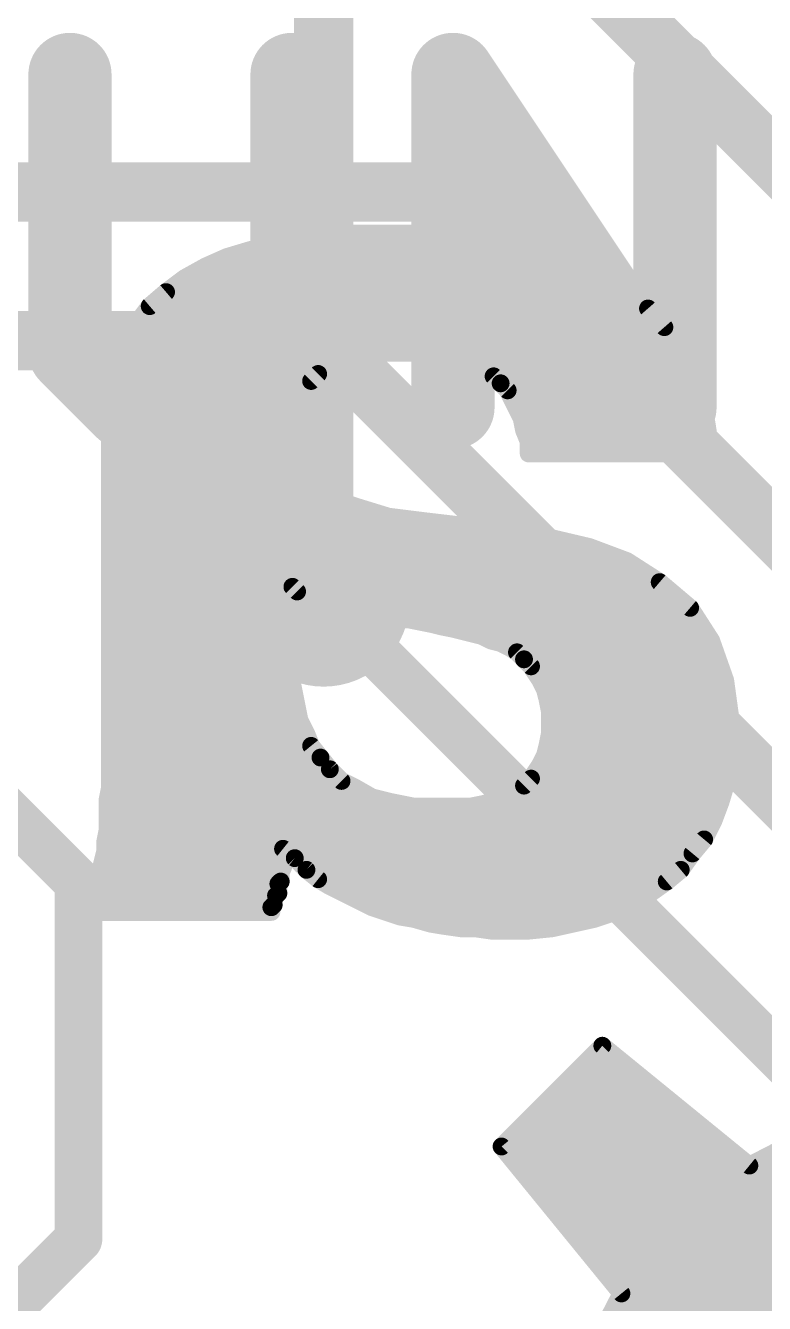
# Model space of a CAD drawing. Extents: x -11.6 to 46, y -5.8 to 74.7.
# Drawn here: x 21.11 to 24.27, y 44.3 to 49.77 of the extents above; entities that cross this region are included whole.
import ezdxf

# ---------------------------------------------------------------- set-up
doc = ezdxf.new("R2010")
doc.units = 0
for name, color, linetype in [('1', 12, 'CONTINUOUS'), ('16', 132, 'CONTINUOUS'), ('18', 110, 'CONTINUOUS'), ('21', 41, 'CONTINUOUS'), ('22', 40, 'CONTINUOUS')]:
    doc.layers.add(name, color=color, linetype=linetype)

# ---------------------------------------------------------------- blocks, each defined once
blk = doc.blocks.new('ROUNDV')
at = {"const_width": 0.5}
blk.add_lwpolyline([(0, -0.25, 1), (0, 0.25, 1), (0, -0.25)], format="xyb", dxfattribs=at)

msp = doc.modelspace()

# ---------------------------------------------------------------- linework, layer by layer
at = {"layer": '1'}
for points, const_width in [([(23.1775, 50.3238), (25.4, 48.1013)], 0.254), ([(20.7963, 49.0538), (22.86, 49.0538)], 0.254), ([(22.86, 49.0538), (26.1938, 45.72)], 0.254), ([(20.32, 48.4188), (22.3838, 48.4188)], 0.254), ([(22.3838, 48.4188), (25.7175, 45.085)], 0.254), ([(24.4475, 45.2438), (22.3838, 47.3075)], 0.2032)]:
    msp.add_lwpolyline(points, dxfattribs=dict(at, const_width=const_width))
for points, const_width in [([(22.9049, 49.0987, 1), (22.8151, 49.0088)], 0.127), ([(22.86, 48.9903, 1), (22.86, 49.1172)], 0.127), ([(22.4287, 48.4637, 1), (22.3388, 48.3738)], 0.127), ([(22.3838, 48.3553, 1), (22.3838, 48.4823)], 0.127), ([(22.4197, 47.3434, 1), (22.3478, 47.2716)], 0.1016)]:
    msp.add_lwpolyline(points, format="xyb", dxfattribs=dict(at, const_width=const_width))
at = {"layer": '16'}
for points, const_width in [([(22.3838, 47.3075), (22.3838, 54.8957)], 0.254), ([(20.32, 47.117), (21.336, 46.101)], 0.2032), ([(21.336, 46.101), (21.336, 44.577)], 0.2032), ([(21.336, 44.577), (19.939, 43.18)], 0.2032)]:
    msp.add_lwpolyline(points, dxfattribs=dict(at, const_width=const_width))
for points, const_width in [([(22.3203, 47.3075, 1), (22.4473, 47.3075)], 0.127), ([(21.3868, 46.101, 1), (21.2852, 46.101)], 0.1016), ([(21.3001, 46.0651, 1), (21.3719, 46.1369)], 0.1016), ([(21.3719, 44.5411, 1), (21.3001, 44.6129)], 0.1016), ([(21.2852, 44.577, 1), (21.3868, 44.577)], 0.1016)]:
    msp.add_lwpolyline(points, format="xyb", dxfattribs=dict(at, const_width=const_width))
at = {"layer": '21'}
for points, const_width in [([(21.2994, 49.5566), (21.2994, 48.3703)], 0.3556), ([(22.2485, 48.3703), (22.2485, 49.5566)], 0.3556), ([(22.9366, 48.133), (22.9366, 49.5566)], 0.3556), ([(22.9366, 49.5566), (23.8856, 48.133)], 0.3556), ([(23.8856, 48.133), (23.8856, 49.5566)], 0.3556), ([(21.2994, 48.3703), (21.5367, 48.133)], 0.3556), ([(22.0112, 48.133), (22.2485, 48.3703)], 0.3556), ([(21.5367, 48.133), (22.0112, 48.133)], 0.3556), ([(23.5751, 45.404), (23.1442, 44.9732)], 0.0762), ([(24.2035, 44.8916), (23.5751, 45.404)], 0.0762), ([(23.51, 45.339), (23.6548, 45.339)], 0.0762), ([(23.4338, 45.2628), (23.7482, 45.2628)], 0.0762), ([(23.3576, 45.1866), (23.8417, 45.1866)], 0.0762), ([(23.2814, 45.1104), (23.9351, 45.1104)], 0.0762), ([(23.2052, 45.0342), (24.0286, 45.0342)], 0.0762), ([(24.4565, 45.0219), (24.2035, 44.8916)], 0.0762), ([(23.1442, 44.9732), (23.6567, 44.3448)], 0.0762), ([(23.1566, 44.958), (24.122, 44.958)], 0.0762), ([(23.2188, 44.8818), (27.0097, 44.8818)], 0.0762), ([(23.2809, 44.8056), (26.9476, 44.8056)], 0.0762), ([(23.343, 44.7294), (26.8855, 44.7294)], 0.0762), ([(23.4052, 44.6532), (26.8233, 44.6532)], 0.0762), ([(23.4673, 44.577), (26.7612, 44.577)], 0.0762), ([(23.5294, 44.5008), (26.699, 44.5008)], 0.0762), ([(23.5916, 44.4246), (26.6369, 44.4246)], 0.0762), ([(23.6567, 44.3448), (23.5263, 44.0917)], 0.0762), ([(23.6537, 44.3484), (26.5748, 44.3484)], 0.0762), ([(23.6193, 44.2722), (26.6092, 44.2722)], 0.0762)]:
    msp.add_lwpolyline(points, dxfattribs=dict(at, const_width=const_width))
for points, const_width in [([(21.3883, 49.5566, 1), (21.2105, 49.5566)], 0.1778), ([(22.3374, 49.5566, 1), (22.1596, 49.5566)], 0.1778), ([(23.0255, 49.5566, 1), (22.8477, 49.5566)], 0.1778), ([(23.0105, 49.6059, 1), (22.8626, 49.5073)], 0.1778), ([(23.9745, 49.5566, 1), (23.7967, 49.5566)], 0.1778), ([(21.3623, 48.4331, 1), (21.2366, 48.3074)], 0.1778), ([(22.3114, 48.3074, 1), (22.1856, 48.4331)], 0.1778), ([(21.2105, 48.3703, 1), (21.3883, 48.3703)], 0.1778), ([(22.1596, 48.3703, 1), (22.3374, 48.3703)], 0.1778), ([(21.5367, 48.2219, 1), (21.5367, 48.0441)], 0.1778), ([(22.0112, 48.0441, 1), (22.0112, 48.2219)], 0.1778), ([(21.4738, 48.0701, 1), (21.5995, 48.1959)], 0.1778), ([(21.9484, 48.1959, 1), (22.0741, 48.0701)], 0.1778), ([(23.8117, 48.0837, 1), (23.9596, 48.1823)], 0.1778), ([(22.8477, 48.133, 1), (23.0255, 48.133)], 0.1778), ([(23.7967, 48.133, 1), (23.9745, 48.133)], 0.1778), ([(23.5871, 45.4188, 1), (23.563, 45.3892)], 0.0381), ([(23.5885, 45.3905, 1), (23.5616, 45.4175)], 0.0381), ([(23.51, 45.358, 1), (23.51, 45.3199)], 0.0381), ([(23.6548, 45.3199, 1), (23.6548, 45.358)], 0.0381), ([(23.4338, 45.2819, 1), (23.4338, 45.2438)], 0.0381), ([(23.7482, 45.2438, 1), (23.7482, 45.2819)], 0.0381), ([(23.3576, 45.2057, 1), (23.3576, 45.1676)], 0.0381), ([(23.8417, 45.1676, 1), (23.8417, 45.2057)], 0.0381), ([(23.2814, 45.1295, 1), (23.2814, 45.0914)], 0.0381), ([(23.9351, 45.0914, 1), (23.9351, 45.1295)], 0.0381), ([(23.2052, 45.0533, 1), (23.2052, 45.0152)], 0.0381), ([(24.0286, 45.0152, 1), (24.0286, 45.0533)], 0.0381), ([(23.1308, 44.9867, 1), (23.1577, 44.9597)], 0.0381), ([(23.159, 44.9852, 1), (23.1295, 44.9612)], 0.0381), ([(23.1566, 44.9771, 1), (23.1566, 44.939)], 0.0381), ([(24.122, 44.939, 1), (24.122, 44.9771)], 0.0381), ([(23.2188, 44.9009, 1), (23.2188, 44.8628)], 0.0381), ([(24.1947, 44.9085, 1), (24.2122, 44.8747)], 0.0381), ([(24.1914, 44.8768, 1), (24.2155, 44.9064)], 0.0381), ([(23.2809, 44.8247, 1), (23.2809, 44.7866)], 0.0381), ([(23.343, 44.7485, 1), (23.343, 44.7104)], 0.0381), ([(23.4052, 44.6723, 1), (23.4052, 44.6342)], 0.0381), ([(23.4673, 44.5961, 1), (23.4673, 44.558)], 0.0381), ([(23.5294, 44.5199, 1), (23.5294, 44.4818)], 0.0381), ([(23.5916, 44.4437, 1), (23.5916, 44.4056)], 0.0381), ([(23.6537, 44.3675, 1), (23.6537, 44.3294)], 0.0381), ([(23.6736, 44.3361, 1), (23.6397, 44.3535)], 0.0381), ([(23.6419, 44.3328, 1), (23.6714, 44.3568)], 0.0381), ([(23.6193, 44.2913, 1), (23.6193, 44.2532)], 0.0381)]:
    msp.add_lwpolyline(points, format="xyb", dxfattribs=dict(at, const_width=const_width))
at = {"layer": '22', "const_width": 0.0762}
for points in [[(22.3903, 48.866), (22.2803, 48.846)], [(22.4902, 48.876), (22.3903, 48.866)], [(22.8302, 48.876), (22.4902, 48.876)], [(22.9503, 48.866), (22.8302, 48.876)], [(23.0602, 48.856), (22.9503, 48.866)], [(22.0703, 48.806), (21.9703, 48.776)], [(22.1702, 48.826), (22.0703, 48.806)], [(22.2803, 48.846), (22.1702, 48.826)], [(22.2704, 48.8442), (23.1311, 48.8442)], [(23.1803, 48.836), (23.0602, 48.856)], [(23.2903, 48.806), (23.1803, 48.836)], [(23.4002, 48.776), (23.2903, 48.806)], [(21.9703, 48.776), (21.8803, 48.736)], [(21.9522, 48.768), (23.4163, 48.768)], [(23.5003, 48.726), (23.4002, 48.776)], [(21.8803, 48.736), (21.7903, 48.686)], [(23.5903, 48.676), (23.5003, 48.726)], [(21.7903, 48.686), (21.7103, 48.626)], [(21.8007, 48.6918), (23.5618, 48.6918)], [(23.6803, 48.616), (23.5903, 48.676)], [(21.7103, 48.626), (21.6403, 48.566)], [(21.6981, 48.6156), (23.6808, 48.6156)], [(23.7703, 48.556), (23.6803, 48.616)], [(21.6403, 48.566), (21.5802, 48.486)], [(21.6203, 48.5394), (23.7848, 48.5394)], [(23.8403, 48.476), (23.7703, 48.556)], [(21.5802, 48.486), (21.5303, 48.406)], [(21.566, 48.4632), (23.8488, 48.4632)], [(23.9002, 48.386), (23.8403, 48.476)], [(21.5303, 48.406), (21.5003, 48.306)], [(21.5246, 48.387), (23.8996, 48.387)], [(23.9503, 48.286), (23.9002, 48.386)], [(22.3903, 48.296), (22.4303, 48.316)], [(22.4303, 48.316), (22.4703, 48.326)], [(22.4703, 48.326), (22.5103, 48.346)], [(22.5103, 48.346), (22.5503, 48.346)], [(22.5503, 48.346), (22.6003, 48.356)], [(22.6003, 48.356), (22.6502, 48.366)], [(22.6502, 48.366), (22.8003, 48.366)], [(22.8003, 48.366), (22.8603, 48.356)], [(22.8603, 48.356), (22.9103, 48.346)], [(22.9103, 48.346), (22.9503, 48.336)], [(22.9503, 48.336), (23.0003, 48.326)], [(23.0003, 48.326), (23.0403, 48.306)], [(21.5003, 48.306), (21.4703, 48.196)], [(21.5017, 48.3108), (22.4199, 48.3108)], [(22.3302, 48.246), (22.3603, 48.276)], [(22.3603, 48.276), (22.3903, 48.296)], [(23.0307, 48.3108), (23.9379, 48.3108)], [(23.0403, 48.306), (23.0703, 48.286)], [(23.0703, 48.286), (23.1103, 48.266)], [(23.1103, 48.266), (23.1403, 48.236)], [(23.9902, 48.186), (23.9503, 48.286)], [(21.4808, 48.2346), (22.3226, 48.2346)], [(22.2903, 48.176), (22.3102, 48.216)], [(22.3102, 48.216), (22.3302, 48.246)], [(23.1403, 48.236), (23.1702, 48.206)], [(23.1417, 48.2346), (23.9708, 48.2346)], [(23.1702, 48.206), (23.1903, 48.166)], [(21.4703, 48.196), (21.4703, 46.506)], [(21.4703, 48.1584), (22.2814, 48.1584)], [(22.2703, 48.136), (22.2903, 48.176)], [(23.1903, 48.166), (23.2103, 48.126)], [(23.1941, 48.1584), (23.9972, 48.1584)], [(24.0203, 48.066), (23.9902, 48.186)], [(22.2503, 48.036), (22.2603, 48.096)], [(22.2603, 48.096), (22.2703, 48.136)], [(23.2103, 48.126), (23.2303, 48.086)], [(21.4703, 48.0822), (22.258, 48.0822)], [(23.2303, 48.086), (23.2402, 48.036)], [(23.231, 48.0822), (24.0162, 48.0822)], [(24.0403, 47.936), (24.0203, 48.066)], [(21.4703, 48.006), (22.2503, 48.006)], [(22.2503, 47.976), (22.2503, 48.036)], [(23.2402, 48.036), (23.2603, 47.986)], [(23.2523, 48.006), (24.0295, 48.006)], [(23.2603, 47.986), (23.2603, 47.936)], [(22.2603, 47.876), (22.2503, 47.976)], [(23.2603, 47.936), (24.0403, 47.936)], [(21.4703, 47.9298), (22.2549, 47.9298)], [(21.4703, 47.8536), (22.2771, 47.8536)], [(22.3203, 47.796), (22.2603, 47.876)], [(21.4703, 47.7774), (22.3537, 47.7774)], [(22.4103, 47.746), (22.3203, 47.796)], [(22.5303, 47.706), (22.4103, 47.746)], [(21.4703, 47.7012), (22.5459, 47.7012)], [(22.6603, 47.666), (22.5303, 47.706)], [(22.6603, 47.666), (22.5703, 47.246)], [(22.5703, 47.246), (22.6603, 47.666)], [(22.8203, 47.646), (22.6603, 47.666)], [(21.4703, 47.625), (22.6515, 47.625)], [(22.6515, 47.625), (22.9992, 47.625)], [(22.9902, 47.626), (22.8203, 47.646)], [(23.1702, 47.606), (22.9902, 47.626)], [(23.0203, 47.166), (23.1702, 47.606)], [(23.1702, 47.606), (23.0203, 47.166)], [(23.3503, 47.576), (23.1702, 47.606)], [(21.4703, 47.5488), (22.6351, 47.5488)], [(22.6351, 47.5488), (23.1508, 47.5488)], [(23.1508, 47.5488), (23.4658, 47.5488)], [(23.5203, 47.536), (23.3503, 47.576)], [(23.6803, 47.476), (23.5203, 47.536)], [(21.4703, 47.4726), (22.6188, 47.4726)], [(22.6188, 47.4726), (23.1248, 47.4726)], [(23.1248, 47.4726), (23.6855, 47.4726)], [(23.8203, 47.386), (23.6803, 47.476)], [(21.4703, 47.3964), (22.6025, 47.3964)], [(22.6025, 47.3964), (23.0988, 47.3964)], [(23.0988, 47.3964), (23.8041, 47.3964)], [(23.9503, 47.276), (23.8203, 47.386)], [(22.2503, 46.946), (22.2503, 47.366)], [(22.2503, 47.366), (22.2703, 47.346)], [(22.2703, 47.346), (22.3003, 47.326)], [(21.4703, 47.3202), (22.2503, 47.3202)], [(22.3003, 47.326), (22.3302, 47.306)], [(22.3089, 47.3202), (22.5861, 47.3202)], [(22.3302, 47.306), (22.3703, 47.296)], [(22.3703, 47.296), (22.4103, 47.286)], [(22.4103, 47.286), (22.4403, 47.276)], [(22.4403, 47.276), (22.4902, 47.266)], [(22.5861, 47.3202), (23.0728, 47.3202)], [(23.0728, 47.3202), (23.898, 47.3202)], [(24.0403, 47.136), (23.9503, 47.276)], [(21.4703, 47.244), (22.2503, 47.244)], [(22.4902, 47.266), (22.5303, 47.256)], [(22.5303, 47.256), (22.5703, 47.246)], [(22.5703, 47.246), (22.6203, 47.246)], [(22.6203, 47.246), (22.6603, 47.236)], [(22.6283, 47.244), (23.0468, 47.244)], [(22.6603, 47.236), (22.7103, 47.226)], [(22.7103, 47.226), (22.7503, 47.226)], [(22.7503, 47.226), (22.8003, 47.216)], [(23.0468, 47.244), (23.9708, 47.244)], [(21.4703, 47.1678), (22.2503, 47.1678)], [(22.8003, 47.216), (22.8503, 47.206)], [(22.8503, 47.206), (22.8903, 47.196)], [(22.8903, 47.196), (22.9403, 47.186)], [(22.9403, 47.186), (22.9803, 47.176)], [(22.9803, 47.176), (23.0203, 47.166)], [(23.013, 47.1678), (23.0209, 47.1678)], [(23.0203, 47.166), (23.0602, 47.156)], [(23.0209, 47.1678), (24.0198, 47.1678)], [(23.0602, 47.156), (23.1003, 47.136)], [(23.1003, 47.136), (23.1403, 47.126)], [(23.1403, 47.126), (23.1803, 47.106)], [(24.1003, 46.966), (24.0403, 47.136)], [(21.4703, 47.0916), (22.2503, 47.0916)], [(23.1803, 47.106), (23.2103, 47.086)], [(23.2019, 47.0916), (24.0559, 47.0916)], [(23.2103, 47.086), (23.2402, 47.056)], [(21.4703, 47.0154), (22.2503, 47.0154)], [(23.2402, 47.056), (23.2703, 47.026)], [(23.2703, 47.026), (23.2903, 46.996)], [(23.2773, 47.0154), (24.0828, 47.0154)], [(23.2903, 46.996), (23.3102, 46.966)], [(23.3102, 46.966), (23.3302, 46.926)], [(24.1303, 46.746), (24.1003, 46.966)], [(21.4703, 46.9392), (22.2516, 46.9392)], [(22.2603, 46.896), (22.2503, 46.946)], [(22.2703, 46.846), (22.2603, 46.896)], [(23.3237, 46.9392), (24.1039, 46.9392)], [(23.3302, 46.926), (23.3403, 46.886)], [(21.4703, 46.863), (22.2669, 46.863)], [(22.2803, 46.796), (22.2703, 46.846)], [(23.3403, 46.886), (23.3503, 46.836)], [(23.3449, 46.863), (24.1143, 46.863)], [(21.4703, 46.7868), (22.2849, 46.7868)], [(22.3102, 46.736), (22.2803, 46.796)], [(23.3503, 46.836), (23.3503, 46.736)], [(23.3503, 46.7868), (24.1247, 46.7868)], [(22.3302, 46.686), (22.3102, 46.736)], [(23.3503, 46.736), (23.3403, 46.686)], [(24.1203, 46.636), (24.1303, 46.746)], [(21.4703, 46.7106), (22.3204, 46.7106)], [(22.3703, 46.636), (22.3302, 46.686)], [(23.3403, 46.686), (23.3302, 46.646)], [(23.3452, 46.7106), (24.127, 46.7106)], [(21.4703, 46.6344), (22.3715, 46.6344)], [(22.4103, 46.586), (22.3703, 46.636)], [(23.3302, 46.646), (23.3102, 46.606)], [(23.3245, 46.6344), (24.1201, 46.6344)], [(24.1103, 46.546), (24.1203, 46.636)], [(22.4603, 46.536), (22.4103, 46.586)], [(23.2903, 46.576), (23.2703, 46.546)], [(23.3102, 46.606), (23.2903, 46.576)], [(21.4703, 46.5582), (22.4381, 46.5582)], [(22.5203, 46.506), (22.4603, 46.536)], [(23.2402, 46.516), (23.2103, 46.496)], [(23.2703, 46.546), (23.2402, 46.516)], [(23.2784, 46.5582), (24.1116, 46.5582)], [(24.0802, 46.446), (24.1103, 46.546)], [(21.4703, 46.506), (21.4603, 46.456)], [(21.4603, 46.456), (21.4603, 46.326)], [(21.4655, 46.482), (22.5623, 46.482)], [(22.5903, 46.466), (22.5203, 46.506)], [(22.6702, 46.446), (22.5903, 46.466)], [(23.1403, 46.466), (23.1003, 46.446)], [(23.1702, 46.476), (23.1403, 46.466)], [(23.2103, 46.496), (23.1702, 46.476)], [(23.1822, 46.482), (24.0911, 46.482)], [(21.4603, 46.4058), (24.0652, 46.4058)], [(22.7703, 46.426), (22.6702, 46.446)], [(23.0103, 46.426), (22.7703, 46.426)], [(23.0602, 46.436), (23.0103, 46.426)], [(23.1003, 46.446), (23.0602, 46.436)], [(24.0503, 46.366), (24.0802, 46.446)], [(24.0103, 46.286), (24.0503, 46.366)], [(21.4603, 46.326), (21.4503, 46.276)], [(21.4603, 46.3296), (24.0321, 46.3296)], [(21.4503, 46.276), (21.4503, 46.236)], [(21.4503, 46.2534), (23.9831, 46.2534)], [(22.2103, 46.166), (22.2103, 46.246)], [(22.2103, 46.246), (22.2603, 46.206)], [(23.9603, 46.226), (24.0103, 46.286)], [(21.4403, 46.196), (21.4303, 46.156)], [(21.4503, 46.236), (21.4403, 46.196)], [(22.2603, 46.206), (22.3102, 46.156)], [(23.9103, 46.156), (23.9603, 46.226)], [(21.4303, 46.156), (21.4202, 46.116)], [(21.4356, 46.1772), (22.2103, 46.1772)], [(22.2003, 46.146), (22.2103, 46.166)], [(22.2003, 46.106), (22.2003, 46.146)], [(22.289, 46.1772), (23.9254, 46.1772)], [(22.3102, 46.156), (22.3603, 46.116)], [(23.8503, 46.106), (23.9103, 46.156)], [(21.4202, 46.086), (21.4103, 46.056)], [(21.4202, 46.116), (21.4202, 46.086)], [(21.4202, 46.101), (22.1953, 46.101)], [(22.1903, 46.096), (22.2003, 46.106)], [(22.1903, 46.056), (22.1903, 46.096)], [(22.3603, 46.116), (22.4103, 46.086)], [(22.3853, 46.101), (23.8433, 46.101)], [(22.4103, 46.086), (22.4703, 46.056)], [(23.7803, 46.056), (23.8503, 46.106)], [(21.3903, 46.026), (21.3803, 45.996)], [(21.3899, 46.0248), (22.1702, 46.0248)], [(21.4103, 46.056), (21.3903, 46.026)], [(22.1702, 46.026), (22.1803, 46.046)], [(22.1702, 46.006), (22.1702, 46.026)], [(22.1803, 46.046), (22.1903, 46.056)], [(22.4703, 46.056), (22.5303, 46.026)], [(22.5303, 46.026), (22.5903, 45.996)], [(22.5327, 46.0248), (23.7257, 46.0248)], [(23.7103, 46.016), (23.7803, 46.056)], [(21.3803, 45.996), (21.3703, 45.976)], [(21.3703, 45.976), (22.1603, 45.976)], [(22.1603, 45.996), (22.1702, 46.006)], [(22.1603, 45.976), (22.1603, 45.996)], [(22.5903, 45.996), (22.6502, 45.976)], [(22.6502, 45.976), (22.7103, 45.956)], [(23.5403, 45.946), (23.6303, 45.976)], [(23.6303, 45.976), (23.7103, 46.016)], [(22.7103, 45.956), (22.7703, 45.946)], [(22.7547, 45.9486), (23.548, 45.9486)], [(22.7703, 45.946), (22.8403, 45.926)], [(22.8403, 45.926), (22.9002, 45.916)], [(22.9002, 45.916), (22.9703, 45.906)], [(23.3603, 45.906), (23.4503, 45.926)], [(23.4503, 45.926), (23.5403, 45.946)], [(22.9703, 45.906), (23.0303, 45.906)], [(23.0303, 45.906), (23.1003, 45.896)], [(23.1003, 45.896), (23.2603, 45.896)], [(23.2603, 45.896), (23.3603, 45.906)]]:
    msp.add_lwpolyline(points, dxfattribs=at)
at = {"layer": '22', "const_width": 0.0381}
for points in [[(22.3884, 48.885, 1), (22.3921, 48.847)], [(22.3937, 48.8473, 1), (22.3868, 48.8847)], [(22.4902, 48.8951, 1), (22.4902, 48.857)], [(22.4921, 48.857, 1), (22.4884, 48.895)], [(22.8318, 48.895, 1), (22.8287, 48.857)], [(22.8302, 48.857, 1), (22.8302, 48.8951)], [(22.952, 48.885, 1), (22.9485, 48.847)], [(22.9487, 48.847, 1), (22.9518, 48.885)], [(22.0665, 48.8247, 1), (22.074, 48.7873)], [(22.0757, 48.7878, 1), (22.0648, 48.8242)], [(22.1668, 48.8447, 1), (22.1737, 48.8073)], [(22.174, 48.8073, 1), (22.1665, 48.8447)], [(22.2704, 48.8633, 1), (22.2704, 48.8252)], [(22.2768, 48.8647, 1), (22.2837, 48.8273)], [(22.2837, 48.8273, 1), (22.2768, 48.8647)], [(23.0634, 48.8748, 1), (23.0571, 48.8372)], [(23.0585, 48.837, 1), (23.062, 48.875)], [(23.1311, 48.8252, 1), (23.1311, 48.8633)], [(23.1853, 48.8544, 1), (23.1752, 48.8176)], [(23.1771, 48.8172, 1), (23.1834, 48.8548)], [(23.2953, 48.8244, 1), (23.2852, 48.7876)], [(23.2852, 48.7876, 1), (23.2953, 48.8244)], [(21.9522, 48.7871, 1), (21.9522, 48.749)], [(21.9648, 48.7942, 1), (21.9757, 48.7578)], [(21.978, 48.7586, 1), (21.9625, 48.7934)], [(23.4088, 48.793, 1), (23.3917, 48.759)], [(23.3952, 48.7576, 1), (23.4053, 48.7944)], [(23.4163, 48.749, 1), (23.4163, 48.7871)], [(21.8725, 48.7534, 1), (21.888, 48.7186)], [(21.8895, 48.7193, 1), (21.871, 48.7527)], [(23.5095, 48.7427, 1), (23.491, 48.7093)], [(23.4917, 48.709, 1), (23.5088, 48.743)], [(21.781, 48.7027, 1), (21.7995, 48.6693)], [(21.8017, 48.6708, 1), (21.7788, 48.7012)], [(21.8007, 48.7109, 1), (21.8007, 48.6728)], [(23.5618, 48.6728, 1), (23.5618, 48.7109)], [(23.6008, 48.6919, 1), (23.5797, 48.6601)], [(23.581, 48.6593, 1), (23.5995, 48.6927)], [(21.6981, 48.6347, 1), (21.6981, 48.5966)], [(21.6988, 48.6412, 1), (21.7217, 48.6108)], [(21.7226, 48.6115, 1), (21.6979, 48.6405)], [(23.6908, 48.6319, 1), (23.6697, 48.6001)], [(23.6697, 48.6001, 1), (23.6908, 48.6319)], [(23.6808, 48.5966, 1), (23.6808, 48.6347)], [(21.6203, 48.5585, 1), (21.6203, 48.5204)], [(21.6279, 48.5805, 1), (21.6526, 48.5515)], [(21.6555, 48.5546, 1), (21.625, 48.5774)], [(23.7846, 48.5685, 1), (23.7559, 48.5435)], [(23.7597, 48.5401, 1), (23.7808, 48.5719)], [(23.7848, 48.5204, 1), (23.7848, 48.5585)], [(21.565, 48.4974, 1), (21.5955, 48.4746)], [(21.5964, 48.4759, 1), (21.5641, 48.4961)], [(21.566, 48.4823, 1), (21.566, 48.4442)], [(23.8561, 48.4866, 1), (23.8244, 48.4654)], [(23.8259, 48.4635, 1), (23.8546, 48.4885)], [(23.8488, 48.4442, 1), (23.8488, 48.4823)], [(21.5246, 48.4061, 1), (21.5246, 48.368)], [(21.5141, 48.4161, 1), (21.5464, 48.3959)], [(21.5485, 48.4005, 1), (21.512, 48.4115)], [(23.9173, 48.3945, 1), (23.8832, 48.3775)], [(23.8844, 48.3754, 1), (23.9161, 48.3966)], [(23.8996, 48.368, 1), (23.8996, 48.4061)], [(22.4256, 48.3345, 1), (22.4349, 48.2975)], [(22.4388, 48.299, 1), (22.4217, 48.333)], [(22.4617, 48.343, 1), (22.4788, 48.309)], [(22.4749, 48.3075, 1), (22.4656, 48.3445)], [(22.5103, 48.3651, 1), (22.5103, 48.327)], [(22.5188, 48.329, 1), (22.5017, 48.363)], [(22.5465, 48.3647, 1), (22.554, 48.3273)], [(22.5503, 48.327, 1), (22.5503, 48.3651)], [(22.5965, 48.3747, 1), (22.604, 48.3373)], [(22.604, 48.3373, 1), (22.5965, 48.3747)], [(22.6502, 48.385, 1), (22.6502, 48.3469)], [(22.654, 48.3473, 1), (22.6465, 48.3847)], [(22.8034, 48.3848, 1), (22.7971, 48.3472)], [(22.8003, 48.3469, 1), (22.8003, 48.385)], [(22.864, 48.3747, 1), (22.8565, 48.3373)], [(22.8571, 48.3372, 1), (22.8634, 48.3748)], [(22.9149, 48.3645, 1), (22.9056, 48.3275)], [(22.9065, 48.3273, 1), (22.914, 48.3647)], [(22.954, 48.3547, 1), (22.9465, 48.3173)], [(22.9456, 48.3175, 1), (22.9549, 48.3545)], [(23.0088, 48.343, 1), (22.9917, 48.309)], [(22.9965, 48.3073, 1), (23.004, 48.3447)], [(21.482, 48.3115, 1), (21.5185, 48.3005)], [(21.5186, 48.301, 1), (21.4819, 48.311)], [(21.5017, 48.3299, 1), (21.5017, 48.2918)], [(22.3497, 48.2919, 1), (22.3708, 48.2601)], [(22.3737, 48.2625, 1), (22.3468, 48.2895)], [(22.3817, 48.313, 1), (22.3988, 48.279)], [(22.4008, 48.2801, 1), (22.3797, 48.3119)], [(22.4199, 48.2918, 1), (22.4199, 48.3299)], [(23.0307, 48.3299, 1), (23.0307, 48.2918)], [(23.0508, 48.3219, 1), (23.0297, 48.2901)], [(23.0317, 48.289, 1), (23.0488, 48.323)], [(23.0788, 48.303, 1), (23.0617, 48.269)], [(23.0597, 48.2701, 1), (23.0808, 48.3019)], [(23.1237, 48.2795, 1), (23.0968, 48.2525)], [(23.1017, 48.249, 1), (23.1188, 48.283)], [(23.9679, 48.2931, 1), (23.9326, 48.2789)], [(23.9332, 48.2775, 1), (23.9673, 48.2945)], [(23.9379, 48.2918, 1), (23.9379, 48.3299)], [(21.4808, 48.2537, 1), (21.4808, 48.2156)], [(22.2944, 48.2266, 1), (22.3261, 48.2054)], [(22.3273, 48.2075, 1), (22.2932, 48.2245)], [(22.3168, 48.2595, 1), (22.3437, 48.2325)], [(22.3461, 48.2354, 1), (22.3144, 48.2566)], [(22.3226, 48.2156, 1), (22.3226, 48.2537)], [(23.1537, 48.2495, 1), (23.1268, 48.2225)], [(23.1417, 48.2537, 1), (23.1417, 48.2156)], [(23.1268, 48.2225, 1), (23.1537, 48.2495)], [(23.1873, 48.2145, 1), (23.1532, 48.1975)], [(23.9708, 48.2156, 1), (23.9708, 48.2537)], [(21.4893, 48.196, 1), (21.4512, 48.196)], [(21.4519, 48.201, 1), (21.4886, 48.191)], [(21.4703, 48.1775, 1), (21.4703, 48.1394)], [(22.2732, 48.1845, 1), (22.3073, 48.1675)], [(22.3073, 48.1675, 1), (22.2732, 48.1845)], [(22.2814, 48.1394, 1), (22.2814, 48.1775)], [(23.1568, 48.1925, 1), (23.1837, 48.2195)], [(23.2073, 48.1745, 1), (23.1732, 48.1575)], [(23.1732, 48.1575, 1), (23.2073, 48.1745)], [(23.1941, 48.1775, 1), (23.1941, 48.1394)], [(24.0087, 48.1906, 1), (23.9718, 48.1814)], [(23.9726, 48.1789, 1), (24.0079, 48.1931)], [(23.9972, 48.1394, 1), (23.9972, 48.1775)], [(22.279, 48.0929, 1), (22.2415, 48.0991)], [(22.2532, 48.1445, 1), (22.2873, 48.1275)], [(22.2887, 48.1314, 1), (22.2518, 48.1406)], [(23.2273, 48.1345, 1), (23.1932, 48.1175)], [(23.1932, 48.1175, 1), (23.2273, 48.1345)], [(21.4703, 48.1013, 1), (21.4703, 48.0632)], [(22.2418, 48.1006, 1), (22.2787, 48.0914)], [(22.258, 48.0632, 1), (22.258, 48.1013)], [(23.2489, 48.0897, 1), (23.2116, 48.0823)], [(23.231, 48.1013, 1), (23.231, 48.0632)], [(23.2132, 48.0775, 1), (23.2473, 48.0945)], [(24.0391, 48.0689, 1), (24.0014, 48.0631)], [(24.0018, 48.0614, 1), (24.0387, 48.0706)], [(24.0162, 48.0632, 1), (24.0162, 48.1013)], [(21.4703, 48.0251, 1), (21.4703, 47.987)], [(22.2693, 48.036, 1), (22.2312, 48.036)], [(22.2315, 48.0391, 1), (22.269, 48.0329)], [(22.2503, 47.987, 1), (22.2503, 48.0251)], [(23.2579, 48.0431, 1), (23.2226, 48.0289)], [(23.2216, 48.0323, 1), (23.2589, 48.0397)], [(23.2523, 48.0251, 1), (23.2523, 47.987)], [(23.2793, 47.986, 1), (23.2412, 47.986)], [(24.0295, 47.987, 1), (24.0295, 48.0251)], [(22.2692, 47.9779, 1), (22.2313, 47.9741)], [(22.2312, 47.976, 1), (22.2693, 47.976)], [(23.2603, 47.955, 1), (23.2603, 47.9169)], [(23.2426, 47.9789, 1), (23.2779, 47.9931)], [(24.0403, 47.9169, 1), (24.0403, 47.955)], [(21.4703, 47.9489, 1), (21.4703, 47.9108)], [(22.2549, 47.9108, 1), (22.2549, 47.9489)], [(23.2412, 47.936, 1), (23.2793, 47.936)], [(24.0214, 47.9331, 1), (24.0591, 47.9389)], [(21.4703, 47.8727, 1), (21.4703, 47.8346)], [(22.2755, 47.8874, 1), (22.245, 47.8646)], [(22.2413, 47.8741, 1), (22.2792, 47.8779)], [(22.2771, 47.8346, 1), (22.2771, 47.8727)], [(21.4703, 47.7965, 1), (21.4703, 47.7584)], [(22.3295, 47.8127, 1), (22.311, 47.7793)], [(22.305, 47.7846, 1), (22.3355, 47.8074)], [(22.3537, 47.7584, 1), (22.3537, 47.7965)], [(22.4163, 47.7641, 1), (22.4042, 47.7279)], [(22.401, 47.7293, 1), (22.4195, 47.7627)], [(21.4703, 47.7203, 1), (21.4703, 47.6822)], [(22.5359, 47.7242, 1), (22.5246, 47.6878)], [(22.5242, 47.6879, 1), (22.5363, 47.7241)], [(22.5459, 47.6822, 1), (22.5459, 47.7203)], [(22.6626, 47.6849, 1), (22.6579, 47.6471)], [(22.6789, 47.662, 1), (22.6416, 47.67)], [(22.6789, 47.662, 1), (22.6416, 47.67)], [(22.6546, 47.6478, 1), (22.6659, 47.6842)], [(21.4703, 47.6441, 1), (21.4703, 47.6059)], [(22.6515, 47.6441, 1), (22.6515, 47.6059)], [(22.6515, 47.6059, 1), (22.6515, 47.6441)], [(22.8225, 47.6649, 1), (22.818, 47.6271)], [(22.8179, 47.6271, 1), (22.8226, 47.6649)], [(22.9924, 47.6449, 1), (22.9881, 47.6071)], [(22.988, 47.6071, 1), (22.9925, 47.6449)], [(22.9992, 47.6059, 1), (22.9992, 47.6441)], [(23.1734, 47.6248, 1), (23.1671, 47.5872)], [(23.1883, 47.5999, 1), (23.1522, 47.6121)], [(23.1883, 47.5999, 1), (23.1522, 47.6121)], [(23.1681, 47.5871, 1), (23.1724, 47.6249)], [(21.4703, 47.5678, 1), (21.4703, 47.5297)], [(22.6351, 47.5678, 1), (22.6351, 47.5297)], [(22.6351, 47.5297, 1), (22.6351, 47.5678)], [(23.1508, 47.5678, 1), (23.1508, 47.5297)], [(23.1508, 47.5297, 1), (23.1508, 47.5678)], [(23.3546, 47.5945, 1), (23.3459, 47.5575)], [(23.3471, 47.5572, 1), (23.3534, 47.5948)], [(23.4658, 47.5297, 1), (23.4658, 47.5678)], [(23.5269, 47.5538, 1), (23.5136, 47.5182)], [(23.5159, 47.5175, 1), (23.5246, 47.5545)], [(21.4703, 47.4916, 1), (21.4703, 47.4535)], [(22.6188, 47.4916, 1), (22.6188, 47.4535)], [(22.6188, 47.4535, 1), (22.6188, 47.4916)], [(23.1248, 47.4916, 1), (23.1248, 47.4535)], [(23.1248, 47.4535, 1), (23.1248, 47.4916)], [(23.6906, 47.492, 1), (23.6699, 47.46)], [(23.6736, 47.4582, 1), (23.6869, 47.4938)], [(23.6855, 47.4535, 1), (23.6855, 47.4916)], [(21.4703, 47.4154, 1), (21.4703, 47.3773)], [(22.6025, 47.4154, 1), (22.6025, 47.3773)], [(22.6025, 47.3773, 1), (22.6025, 47.4154)], [(23.0988, 47.4154, 1), (23.0988, 47.3773)], [(23.0988, 47.3773, 1), (23.0988, 47.4154)], [(23.8326, 47.4005, 1), (23.8079, 47.3715)], [(23.8041, 47.3773, 1), (23.8041, 47.4154)], [(22.2637, 47.3795, 1), (22.2368, 47.3525)], [(22.2693, 47.366, 1), (22.2312, 47.366)], [(22.2808, 47.3619, 1), (22.2597, 47.3301)], [(22.2568, 47.3325, 1), (22.2837, 47.3595)], [(23.8099, 47.37, 1), (23.8306, 47.402)], [(21.4703, 47.3392, 1), (21.4703, 47.3011)], [(22.2503, 47.3011, 1), (22.2503, 47.3392)], [(22.3108, 47.3419, 1), (22.2897, 47.3101)], [(22.2897, 47.3101, 1), (22.3108, 47.3419)], [(22.3089, 47.3392, 1), (22.3089, 47.3011)], [(22.3349, 47.3245, 1), (22.3256, 47.2875)], [(22.3197, 47.2901, 1), (22.3408, 47.3219)], [(22.3749, 47.3145, 1), (22.3656, 47.2775)], [(22.3656, 47.2775, 1), (22.3749, 47.3145)], [(22.4163, 47.3041, 1), (22.4042, 47.2679)], [(22.4056, 47.2675, 1), (22.4149, 47.3045)], [(22.444, 47.2947, 1), (22.4365, 47.2573)], [(22.5861, 47.3392, 1), (22.5861, 47.3011)], [(22.5861, 47.3011, 1), (22.5861, 47.3392)], [(23.0728, 47.3392, 1), (23.0728, 47.3011)], [(23.0728, 47.3011, 1), (23.0728, 47.3392)], [(23.898, 47.3011, 1), (23.898, 47.3392)], [(23.9663, 47.2863, 1), (23.9342, 47.2657)], [(21.4703, 47.263, 1), (21.4703, 47.2249)], [(22.2503, 47.2249, 1), (22.2503, 47.263)], [(22.4342, 47.2579, 1), (22.4463, 47.2941)], [(22.4949, 47.2845, 1), (22.4856, 47.2475)], [(22.4865, 47.2473, 1), (22.494, 47.2847)], [(22.5349, 47.2745, 1), (22.5256, 47.2375)], [(22.5256, 47.2375, 1), (22.5349, 47.2745)], [(22.5516, 47.25, 1), (22.5889, 47.242)], [(22.5516, 47.25, 1), (22.5889, 47.242)], [(22.5703, 47.2651, 1), (22.5703, 47.227)], [(22.5656, 47.2275, 1), (22.5749, 47.2645)], [(22.6249, 47.2645, 1), (22.6156, 47.2275)], [(22.6283, 47.263, 1), (22.6283, 47.2249)], [(22.6203, 47.227, 1), (22.6203, 47.2651)], [(22.664, 47.2547, 1), (22.6565, 47.2173)], [(22.6556, 47.2175, 1), (22.6649, 47.2545)], [(22.7103, 47.245, 1), (22.7103, 47.2069)], [(22.7065, 47.2073, 1), (22.714, 47.2447)], [(22.754, 47.2447, 1), (22.7465, 47.2073)], [(22.7503, 47.2069, 1), (22.7503, 47.245)], [(23.0468, 47.263, 1), (23.0468, 47.2249)], [(23.0468, 47.2249, 1), (23.0468, 47.263)], [(23.9379, 47.2615, 1), (23.9626, 47.2905)], [(23.9708, 47.2249, 1), (23.9708, 47.263)], [(21.4703, 47.1868, 1), (21.4703, 47.1487)], [(22.2503, 47.1487, 1), (22.2503, 47.1868)], [(22.804, 47.2347, 1), (22.7965, 47.1973)], [(22.7965, 47.1973, 1), (22.804, 47.2347)], [(22.8549, 47.2245, 1), (22.8456, 47.1875)], [(22.8465, 47.1873, 1), (22.854, 47.2247)], [(22.894, 47.2147, 1), (22.8865, 47.1773)], [(22.8856, 47.1775, 1), (22.8949, 47.2145)], [(22.9449, 47.2045, 1), (22.9356, 47.1675)], [(22.9365, 47.1673, 1), (22.944, 47.2047)], [(22.9849, 47.1945, 1), (22.9756, 47.1575)], [(22.9756, 47.1575, 1), (22.9849, 47.1945)], [(23.013, 47.1868, 1), (23.013, 47.1487)], [(23.0249, 47.1845, 1), (23.0156, 47.1475)], [(23.0209, 47.1868, 1), (23.0209, 47.1487)], [(23.0209, 47.1487, 1), (23.0209, 47.1868)], [(24.0198, 47.1487, 1), (24.0198, 47.1868)], [(23.0022, 47.1721, 1), (23.0383, 47.1599)], [(23.0022, 47.1721, 1), (23.0383, 47.1599)], [(23.0156, 47.1475, 1), (23.0249, 47.1845)], [(23.0688, 47.173, 1), (23.0517, 47.139)], [(23.0556, 47.1375, 1), (23.0649, 47.1745)], [(23.1049, 47.1545, 1), (23.0956, 47.1175)], [(23.0917, 47.119, 1), (23.1088, 47.153)], [(23.1488, 47.143, 1), (23.1317, 47.109)], [(23.1356, 47.1075, 1), (23.1449, 47.1445)], [(24.0582, 47.1423, 1), (24.0223, 47.1297)], [(24.0242, 47.1257, 1), (24.0563, 47.1463)], [(21.4703, 47.1106, 1), (21.4703, 47.0725)], [(22.2503, 47.0725, 1), (22.2503, 47.1106)], [(23.1908, 47.1219, 1), (23.1697, 47.0901)], [(23.1717, 47.089, 1), (23.1888, 47.123)], [(23.2019, 47.1106, 1), (23.2019, 47.0725)], [(23.2237, 47.0995, 1), (23.1968, 47.0725)], [(23.1997, 47.0701, 1), (23.2208, 47.1019)], [(24.0559, 47.0725, 1), (24.0559, 47.1106)], [(21.4703, 47.0344, 1), (21.4703, 46.9963)], [(22.2503, 46.9963, 1), (22.2503, 47.0344)], [(23.2537, 47.0695, 1), (23.2268, 47.0425)], [(23.2268, 47.0425, 1), (23.2537, 47.0695)], [(23.2861, 47.0366, 1), (23.2544, 47.0154)], [(23.2568, 47.0125, 1), (23.2837, 47.0395)], [(23.2773, 47.0344, 1), (23.2773, 46.9963)], [(24.0828, 46.9963, 1), (24.0828, 47.0344)], [(23.3061, 47.0066, 1), (23.2744, 46.9854)], [(23.2744, 46.9854, 1), (23.3061, 47.0066)], [(23.3273, 46.9745, 1), (23.2932, 46.9575)], [(23.2944, 46.9554, 1), (23.3261, 46.9766)], [(24.1191, 46.9686, 1), (24.0814, 46.9634)], [(24.0823, 46.9597, 1), (24.1182, 46.9723)], [(21.4703, 46.9582, 1), (21.4703, 46.9201)], [(22.2689, 46.9497, 1), (22.2316, 46.9423)], [(22.2312, 46.946, 1), (22.2693, 46.946)], [(22.2789, 46.8997, 1), (22.2416, 46.8923)], [(22.2516, 46.9201, 1), (22.2516, 46.9582)], [(23.3237, 46.9582, 1), (23.3237, 46.9201)], [(23.3487, 46.9306, 1), (23.3118, 46.9214)], [(23.3132, 46.9175, 1), (23.3473, 46.9345)], [(24.1039, 46.9201, 1), (24.1039, 46.9582)], [(21.4703, 46.882, 1), (21.4703, 46.8439)], [(22.2416, 46.8923, 1), (22.2789, 46.8997)], [(22.2889, 46.8497, 1), (22.2516, 46.8423)], [(22.2669, 46.8439, 1), (22.2669, 46.882)], [(23.3589, 46.8897, 1), (23.3216, 46.8823)], [(23.3218, 46.8814, 1), (23.3587, 46.8906)], [(23.3449, 46.882, 1), (23.3449, 46.8439)], [(24.1143, 46.8439, 1), (24.1143, 46.882)], [(21.4703, 46.8058, 1), (21.4703, 46.7677)], [(22.2516, 46.8423, 1), (22.2889, 46.8497)], [(22.2973, 46.8045, 1), (22.2632, 46.7875)], [(22.2849, 46.7677, 1), (22.2849, 46.8058)], [(23.3693, 46.836, 1), (23.3312, 46.836)], [(23.3503, 46.8058, 1), (23.3503, 46.7677)], [(23.3316, 46.8323, 1), (23.3689, 46.8397)], [(24.1247, 46.7677, 1), (24.1247, 46.8058)], [(22.2616, 46.7923, 1), (22.2989, 46.7997)], [(22.3279, 46.7431, 1), (22.2926, 46.7289)], [(23.3689, 46.7323, 1), (23.3316, 46.7397)], [(24.1492, 46.7443, 1), (24.1113, 46.7477)], [(24.1114, 46.7434, 1), (24.1491, 46.7486)], [(21.4703, 46.7296, 1), (21.4703, 46.6915)], [(22.2932, 46.7275, 1), (22.3273, 46.7445)], [(22.3451, 46.6979, 1), (22.3154, 46.6741)], [(22.3204, 46.6915, 1), (22.3204, 46.7296)], [(23.3587, 46.6814, 1), (23.3218, 46.6906)], [(23.3452, 46.7296, 1), (23.3452, 46.6915)], [(23.3312, 46.736, 1), (23.3693, 46.736)], [(24.127, 46.6915, 1), (24.127, 46.7296)], [(21.4703, 46.6534, 1), (21.4703, 46.6153)], [(22.3126, 46.6789, 1), (22.3479, 46.6931)], [(22.3851, 46.6479, 1), (22.3554, 46.6241)], [(22.3554, 46.6241, 1), (22.3851, 46.6479)], [(22.3715, 46.6153, 1), (22.3715, 46.6534)], [(23.3245, 46.6534, 1), (23.3245, 46.6153)], [(23.3118, 46.6506, 1), (23.3487, 46.6414)], [(23.3473, 46.6375, 1), (23.3132, 46.6545)], [(23.3216, 46.6897, 1), (23.3589, 46.6823)], [(24.1392, 46.6339, 1), (24.1013, 46.6381)], [(24.1201, 46.6153, 1), (24.1201, 46.6534)], [(22.4237, 46.5995, 1), (22.3968, 46.5725)], [(22.3954, 46.5741, 1), (22.4251, 46.5979)], [(23.2744, 46.5866, 1), (23.3061, 46.5654)], [(23.3061, 46.5654, 1), (23.2744, 46.5866)], [(23.2932, 46.6145, 1), (23.3273, 46.5975)], [(23.3261, 46.5954, 1), (23.2944, 46.6166)], [(24.1013, 46.6377, 1), (24.1392, 46.6343)], [(21.4703, 46.5772, 1), (21.4703, 46.5391)], [(22.4381, 46.5391, 1), (22.4381, 46.5772)], [(22.4688, 46.553, 1), (22.4517, 46.519)], [(22.4468, 46.5225, 1), (22.4737, 46.5495)], [(23.2268, 46.5295, 1), (23.2537, 46.5025)], [(23.2508, 46.5001, 1), (23.2297, 46.5319)], [(23.2544, 46.5566, 1), (23.2861, 46.5354)], [(23.2837, 46.5325, 1), (23.2568, 46.5595)], [(23.2784, 46.5772, 1), (23.2784, 46.5391)], [(24.0913, 46.5481, 1), (24.1292, 46.5439)], [(24.1285, 46.5405, 1), (24.092, 46.5515)], [(24.1116, 46.5391, 1), (24.1116, 46.5772)], [(21.4793, 46.456, 1), (21.4412, 46.456)], [(21.4655, 46.501, 1), (21.4655, 46.4629)], [(21.4512, 46.506, 1), (21.4893, 46.506)], [(21.4889, 46.5023, 1), (21.4516, 46.5097)], [(22.5297, 46.5225, 1), (22.5108, 46.4895)], [(22.5117, 46.489, 1), (22.5288, 46.523)], [(22.5623, 46.4629, 1), (22.5623, 46.501)], [(22.5949, 46.4845, 1), (22.5856, 46.4475)], [(22.5808, 46.4495, 1), (22.5997, 46.4825)], [(23.1342, 46.4841, 1), (23.1463, 46.4479)], [(23.1488, 46.449, 1), (23.1317, 46.483)], [(23.1617, 46.493, 1), (23.1788, 46.459)], [(23.1822, 46.501, 1), (23.1822, 46.4629)], [(23.1763, 46.4579, 1), (23.1642, 46.4941)], [(23.1997, 46.5119, 1), (23.2208, 46.4801)], [(23.2188, 46.479, 1), (23.2017, 46.513)], [(24.0911, 46.4629, 1), (24.0911, 46.501)], [(21.4416, 46.4597, 1), (21.4789, 46.4523)], [(21.4603, 46.4248, 1), (21.4603, 46.3867)], [(22.674, 46.4647, 1), (22.6665, 46.4273)], [(22.6656, 46.4275, 1), (22.6749, 46.4645)], [(22.7703, 46.4451, 1), (22.7703, 46.407)], [(22.7665, 46.4073, 1), (22.774, 46.4447)], [(23.0065, 46.4447, 1), (23.014, 46.4073)], [(23.0103, 46.407, 1), (23.0103, 46.4451)], [(23.0556, 46.4545, 1), (23.0649, 46.4175)], [(23.064, 46.4173, 1), (23.0565, 46.4547)], [(23.0917, 46.463, 1), (23.1088, 46.429)], [(23.1049, 46.4275, 1), (23.0956, 46.4645)], [(24.062, 46.4515, 1), (24.0985, 46.4405)], [(24.0981, 46.4393, 1), (24.0624, 46.4527)], [(24.0652, 46.3867, 1), (24.0652, 46.4248)], [(24.0324, 46.3727, 1), (24.0681, 46.3593)], [(24.0673, 46.3575, 1), (24.0332, 46.3745)], [(21.4412, 46.326, 1), (21.4793, 46.326)], [(21.4603, 46.3486, 1), (21.4603, 46.3105)], [(21.4789, 46.3223, 1), (21.4416, 46.3297)], [(24.0321, 46.3105, 1), (24.0321, 46.3486)], [(21.4693, 46.276, 1), (21.4312, 46.276)], [(21.4316, 46.2797, 1), (21.4689, 46.2723)], [(21.4503, 46.2724, 1), (21.4503, 46.2343)], [(22.2222, 46.2609, 1), (22.1983, 46.2311)], [(22.2293, 46.246, 1), (22.1912, 46.246)], [(23.9831, 46.2343, 1), (23.9831, 46.2724)], [(23.9932, 46.2945, 1), (24.0273, 46.2775)], [(24.0249, 46.2738, 1), (23.9956, 46.2982)], [(21.4587, 46.1914, 1), (21.4218, 46.2006)], [(21.4312, 46.236, 1), (21.4693, 46.236)], [(21.4687, 46.2314, 1), (21.4318, 46.2406)], [(22.2737, 46.2195, 1), (22.2468, 46.1925)], [(22.2483, 46.1911, 1), (22.2722, 46.2209)], [(23.9456, 46.2382, 1), (23.9749, 46.2138)], [(23.9758, 46.2149, 1), (23.9447, 46.2371)], [(21.4118, 46.1606, 1), (21.4487, 46.1514)], [(21.4487, 46.1514, 1), (21.4118, 46.1606)], [(21.4356, 46.1962, 1), (21.4356, 46.1581)], [(21.4218, 46.2006, 1), (21.4587, 46.1914)], [(22.1832, 46.1545, 1), (22.2173, 46.1375)], [(22.2193, 46.146, 1), (22.1812, 46.146)], [(22.1912, 46.166, 1), (22.2293, 46.166)], [(22.2273, 46.1575, 1), (22.1932, 46.1745)], [(22.2103, 46.1581, 1), (22.2103, 46.1962)], [(22.289, 46.1962, 1), (22.289, 46.1581)], [(22.3222, 46.1709, 1), (22.2983, 46.1411)], [(22.2968, 46.1425, 1), (22.3237, 46.1695)], [(23.8947, 46.1671, 1), (23.9258, 46.1449)], [(23.9224, 46.1414, 1), (23.8981, 46.1706)], [(23.9254, 46.1581, 1), (23.9254, 46.1962)], [(21.4393, 46.116, 1), (21.4012, 46.116)], [(21.4202, 46.12, 1), (21.4202, 46.0819)], [(21.4018, 46.1206, 1), (21.4387, 46.1114)], [(21.4383, 46.08, 1), (21.4022, 46.092)], [(22.2093, 46.096, 1), (22.1712, 46.096)], [(22.1768, 46.1095, 1), (22.2037, 46.0825)], [(22.1812, 46.106, 1), (22.2193, 46.106)], [(22.2137, 46.0925, 1), (22.1868, 46.1195)], [(22.1953, 46.0819, 1), (22.1953, 46.12)], [(22.3701, 46.1323, 1), (22.3504, 46.0997)], [(22.3483, 46.1011, 1), (22.3722, 46.1309)], [(22.3853, 46.12, 1), (22.3853, 46.0819)], [(22.4188, 46.103, 1), (22.4017, 46.069)], [(22.4004, 46.0697, 1), (22.4201, 46.1023)], [(23.8381, 46.1206, 1), (23.8624, 46.0914)], [(23.8613, 46.0905, 1), (23.8392, 46.1215)], [(23.8433, 46.0819, 1), (23.8433, 46.12)], [(21.3899, 46.0438, 1), (21.3899, 46.0057)], [(21.4083, 46.02, 1), (21.3722, 46.032)], [(21.3922, 46.062, 1), (21.4283, 46.05)], [(21.4261, 46.0454, 1), (21.3944, 46.0666)], [(21.4012, 46.086, 1), (21.4393, 46.086)], [(22.1893, 46.026, 1), (22.1512, 46.026)], [(22.1668, 46.0595, 1), (22.1937, 46.0325)], [(22.1973, 46.0375, 1), (22.1632, 46.0545)], [(22.1702, 46.0057, 1), (22.1702, 46.0438)], [(22.1712, 46.056, 1), (22.2093, 46.056)], [(22.2037, 46.0425, 1), (22.1768, 46.0695)], [(22.4788, 46.073, 1), (22.4617, 46.039)], [(22.4617, 46.039, 1), (22.4788, 46.073)], [(22.5388, 46.043, 1), (22.5217, 46.009)], [(22.5327, 46.0438, 1), (22.5327, 46.0057)], [(22.5217, 46.009, 1), (22.5388, 46.043)], [(23.7257, 46.0057, 1), (23.7257, 46.0438)], [(23.7692, 46.0715, 1), (23.7913, 46.0405)], [(23.7897, 46.0395, 1), (23.7708, 46.0725)], [(21.3532, 45.9845, 1), (21.3873, 45.9675)], [(21.3703, 45.995, 1), (21.3703, 45.9569)], [(21.3622, 46.002, 1), (21.3983, 45.99)], [(21.3973, 45.9875, 1), (21.3632, 46.0045)], [(21.3744, 46.0366, 1), (21.4061, 46.0154)], [(22.1468, 46.0095, 1), (22.1737, 45.9825)], [(22.1793, 45.996, 1), (22.1412, 45.996)], [(22.1532, 46.0345, 1), (22.1873, 46.0175)], [(22.1512, 46.006, 1), (22.1893, 46.006)], [(22.1837, 45.9925, 1), (22.1568, 46.0195)], [(22.1603, 45.9569, 1), (22.1603, 45.995)], [(22.5963, 46.0141, 1), (22.5842, 45.9779)], [(22.5817, 45.979, 1), (22.5988, 46.013)], [(22.6563, 45.9941, 1), (22.6442, 45.9579)], [(22.6442, 45.9579, 1), (22.6563, 45.9941)], [(23.6217, 45.993, 1), (23.6388, 45.959)], [(23.6363, 45.9579, 1), (23.6242, 45.9941)], [(23.7008, 46.0325, 1), (23.7197, 45.9995)], [(23.7188, 45.999, 1), (23.7017, 46.033)], [(22.1412, 45.976, 1), (22.1793, 45.976)], [(22.7134, 45.9748, 1), (22.7071, 45.9372)], [(22.7042, 45.9379, 1), (22.7163, 45.9741)], [(22.7547, 45.9676, 1), (22.7547, 45.9295)], [(22.7755, 45.9643, 1), (22.765, 45.9277)], [(22.7671, 45.9272, 1), (22.7734, 45.9648)], [(22.8434, 45.9448, 1), (22.8371, 45.9072)], [(22.835, 45.9077, 1), (22.8455, 45.9443)], [(22.9029, 45.9349, 1), (22.8976, 45.8971)], [(22.8971, 45.8972, 1), (22.9034, 45.9348)], [(23.4461, 45.9446, 1), (23.4544, 45.9074)], [(23.4544, 45.9074, 1), (23.4461, 45.9446)], [(23.5342, 45.9641, 1), (23.5463, 45.9279)], [(23.5444, 45.9274, 1), (23.5361, 45.9646)], [(23.548, 45.9295, 1), (23.548, 45.9676)], [(22.9703, 45.925, 1), (22.9703, 45.8869)], [(22.9676, 45.8871, 1), (22.9729, 45.9249)], [(23.0329, 45.9249, 1), (23.0276, 45.8871)], [(23.0303, 45.8869, 1), (23.0303, 45.925)], [(23.1003, 45.9151, 1), (23.1003, 45.877)], [(23.0976, 45.8771, 1), (23.1029, 45.9149)], [(23.2584, 45.915, 1), (23.2621, 45.877)], [(23.2603, 45.877, 1), (23.2603, 45.9151)], [(23.3561, 45.9246, 1), (23.3644, 45.8874)], [(23.3621, 45.887, 1), (23.3584, 45.925)]]:
    msp.add_lwpolyline(points, format="xyb", dxfattribs=at)

# ---------------------------------------------------------------- block references
at = {"layer": '18', "xscale": 0.7366, "yscale": 0.7366}
msp.add_blockref('ROUNDV', (22.3838, 47.3075), dxfattribs=at)
msp.add_blockref('ROUNDV', (22.3838, 47.3075), dxfattribs=at)

doc.saveas('drawing.dxf')
